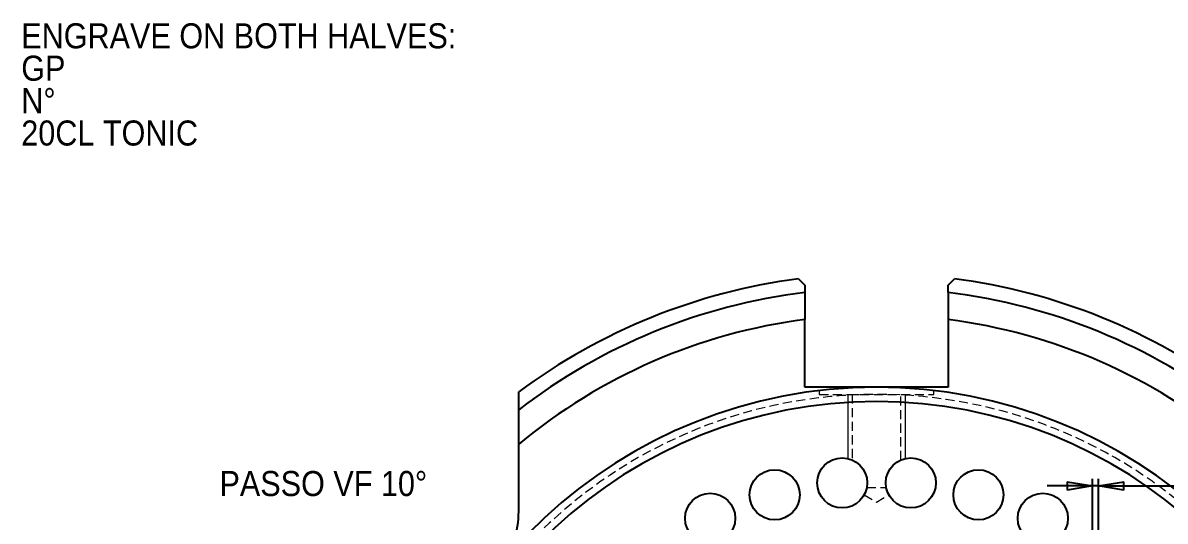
# Model space of a CAD drawing. Header units: millimetres. Extents: x 10 to 831, y 2 to 594.
# Drawn here: x 225.7 to 385.3, y 217.8 to 287.3 of the extents above; entities that cross this region are included whole.
import ezdxf

# ---------------------------------------------------------------- set-up
doc = ezdxf.new("R2010")
doc.units = ezdxf.units.MM
doc.linetypes.add('SLD-Solido', pattern=[0])
doc.linetypes.add('SLD-Tratteggiato', pattern=[1.905, 1.27, -0.635])
doc.layers.add('D', color=3, linetype='SLD-Solido', lineweight=25)
doc.layers.add('Q', color=2, linetype='SLD-Solido')
doc.styles.add('SLDTEXTSTYLE0', font='GOTHIC.TTF', dxfattribs={"width": 0.913})
doc.dimstyles.new('SLDDIMSTYLE14', dxfattribs={"dimtxt": 3.5, "dimasz": 3.556, "dimexe": 0, "dimexo": 0.0625, "dimgap": 0.875, "dimtad": 1, "dimrnd": 1e-09, "dimdsep": 46, "dimtxsty": 'SLDTEXTSTYLE0', "dimblk1": 'CLOSED', "dimblk2": 'CLOSED', "dimsah": 1, "dimcen": 0.09, "dimadec": 0, "dimazin": 2, "dimtfac": 1, "dimtmove": 0, "dimatfit": 0, "dimldrblk": 'CLOSED', "dimfxl": 0, "dimfrac": 2, "dimtolj": 1, "dimtzin": 12, "dimarcsym": 0})

# ---------------------------------------------------------------- blocks, each defined once
blk = doc.blocks.new('SW_NOTE_1')
at = {"color": 0, "char_height": 3.5, "attachment_point": 1, "style": 'SLDTEXTSTYLE0'}
for s, insert in [('ENGRAVE ON BOTH HALVES:', (0.54, 1.76)), ('GP', (0.54, -2.76)), ('N°', (0.54, -7.29)), ('20CL TONIC', (0.54, -11.81))]:
    blk.add_mtext(s, dxfattribs=dict(at, insert=insert))
blk = doc.blocks.new('_CLOSED')
at = {"color": 0, "linetype": 'ByBlock', "lineweight": -2}
for p, q in [((-1, 0.166667), (0, 0)), ((-1, 0.166667), (-1, -0.166667)), ((0, 0), (-1, -0.166667)), ((0, 0), (-1, 0))]:
    blk.add_line(p, q, dxfattribs=at)
blk = doc.blocks.new('_D_31')
at = {"layer": 'Q'}
for p, q in [((375.17, 169.31), (375.17, 223.68)), ((375.97, 169.31), (375.97, 223.68)), ((375.17, 222.68), (368.82, 222.68)), ((375.97, 222.68), (375.17, 222.68)), ((375.97, 222.68), (424, 222.68))]:
    blk.add_line(p, q, dxfattribs=at)
at = {"layer": 'Q', "xscale": 3.556, "yscale": 3.556}
blk.add_blockref('_CLOSED', (375.17, 222.68, 92.67), dxfattribs=at)
at = {"layer": 'Q', "xscale": 3.556, "yscale": 3.556, "rotation": 180.0000000000004}
blk.add_blockref('_CLOSED', (375.97, 222.68, 92.67), dxfattribs=at)
at = {"layer": 'Q', "insert": (414.95, 227.15), "char_height": 3.5, "attachment_point": 1, "style": 'SLDTEXTSTYLE0'}
blk.add_mtext('0,80', dxfattribs=at)

msp = doc.modelspace()

# ---------------------------------------------------------------- linework, layer by layer
at = {"color": 7, "linetype": 'SLD-Tratteggiato', "lineweight": 18}
for p, q in [((336.97274, 235.98894), (336.97274, 235.45704)), ((336.97274, 235.45704), (352.97274, 235.45704)), ((341.57274, 235.45704), (341.57274, 226.29179)), ((348.37274, 226.29179), (348.37274, 235.45704)), ((352.97274, 235.45704), (352.97274, 235.98585)), ((343.62003, 222.45704), (346.32545, 222.45704)), ((343.2607, 221.44281), (344.97274, 220.41411)), ((344.97274, 220.41411), (346.68477, 221.44281))]:
    msp.add_line(p, q, dxfattribs=at)
at = {"color": 7, "linetype": 'SLD-Solido', "lineweight": 18}
for p, q in [((340.97274, 235.45704), (340.97274, 226.50659)), ((348.97274, 235.45704), (348.97274, 226.50659))]:
    msp.add_line(p, q, dxfattribs=at)
at = {"color": 7, "linetype": 'SLD-Tratteggiato', "lineweight": 18}
for radius, start, end in [(82, 97.0047264, 127.5718693), (82, 52.4281307, 82.9952736), (67.15, 4.2702052, 175.7297948)]:
    msp.add_arc((344.97274, 168.30704), radius, start, end, dxfattribs=at)
at = {"layer": 'D'}
for p, q in [((334.08409, 251.59832), (334.97274, 250.70967)), ((334.97274, 250.70967), (334.97274, 249.695)), ((354.97274, 250.70967), (355.86138, 251.59832)), ((354.97274, 249.695), (354.97274, 250.70967)), ((334.97274, 249.695), (334.97274, 245.91543)), ((354.97274, 249.695), (354.97274, 245.91543)), ((334.97274, 236.45704), (334.97274, 245.91543)), ((354.97274, 245.91543), (354.97274, 236.45704)), ((344.97274, 236.45704), (334.97274, 236.45704)), ((354.97274, 236.45704), (344.97274, 236.45704)), ((294.97274, 233.29934), (294.97274, 235.80518)), ((294.97274, 228.49892), (294.97274, 233.29934)), ((294.97274, 219.10096), (294.97274, 228.49892))]:
    msp.add_line(p, q, dxfattribs=at)
for centre in [(340.17917, 223.09774), (349.7663, 223.09774), (330.73769, 221.43296), (359.20778, 221.43296), (321.72873, 218.15396), (368.21674, 218.15396)]:
    msp.add_circle(centre, 3.5, dxfattribs=at)
for centre, radius, start, end in [((344.97274, 168.30704), 84, 97.4480214, 126.5296072), ((344.97274, 168.30704), 84, 53.4703928, 82.5519786), ((344.97274, 168.30704), 82, 97.0047264, 127.5718693), ((344.97274, 168.30704), 82, 52.4281307, 82.9952736), ((344.97274, 168.30704), 78.25, 97.3422228, 129.7156266), ((344.97274, 168.30704), 78.25, 50.2843734, 82.6577772), ((344.97274, 168.30704), 68.15, 4.2074326, 175.7925674), ((344.97274, 168.30704), 66.15, 4.3348811, 175.6651189), ((282.97274, 219.10096), 12, 320.6737182, 0)]:
    msp.add_arc(centre, radius, start, end, dxfattribs=at)

# ---------------------------------------------------------------- block references
msp.add_blockref('SW_NOTE_1', (224.92067, 285.50962))

# ---------------------------------------------------------------- texts
at = {"insert": (253.15786, 224.7629), "char_height": 3.5, "attachment_point": 1, "style": 'SLDTEXTSTYLE0'}
msp.add_mtext('PASSO VF 10°', dxfattribs=at)

# ---------------------------------------------------------------- dimensions: what is measured, and where the dimension line sits
at = {"layer": 'Q'}
dim = msp.add_linear_dim(base=(375.17274, 225.45685), p1=(375.97274, 168.30704), p2=(375.17274, 168.30704), dimstyle='SLDDIMSTYLE14', dxfattribs=at)
dim.commit()
dim.dimension.update_dxf_attribs({"geometry": '_D_31', "text_midpoint": (419.47916, 225.45685), "dimtype": 160})

doc.saveas('drawing.dxf')
